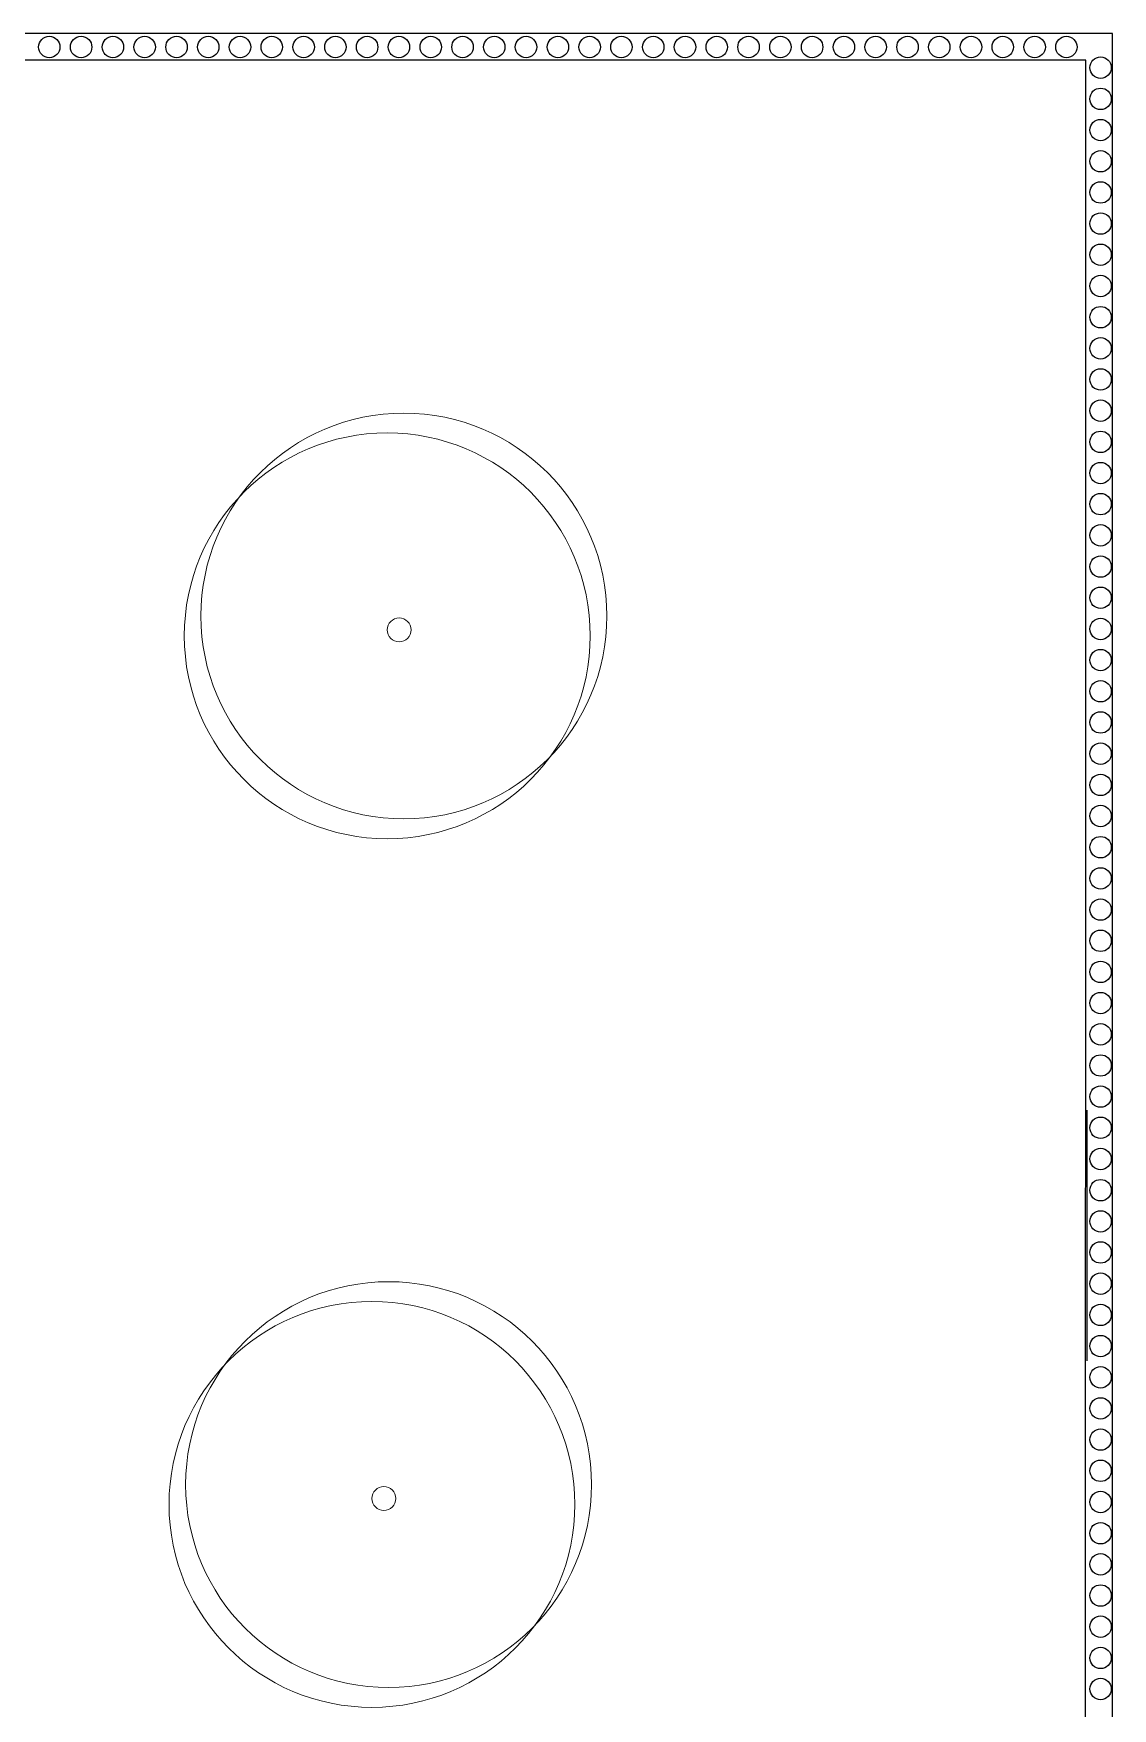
# Model space of a CAD drawing. Header units: metres. Extents: x 0 to 570, y -16 to 122.
# Drawn here: x 395.81 to 403.86, y 91.04 to 103.55 of the extents above; entities that cross this region are included whole.
import ezdxf

# ---------------------------------------------------------------- set-up
doc = ezdxf.new("R2010")
doc.units = ezdxf.units.M
doc.layers.add('ARQ- ARBOLES', color=85, linetype='Continuous', lineweight=13)
doc.layers.add('ARQ-ZONAS VERDES', color=82, linetype='Continuous', lineweight=13)
doc.layers.add('ARQ-MOBILIARIO URBANO', color=252, linetype='Continuous')
doc.layers.add('ARQ-MUROS MAMPOSTERIA', color=7, linetype='Continuous')

# ---------------------------------------------------------------- blocks, each defined once
blk = doc.blocks.new('ARBOL')
at = {"layer": 'ARQ- ARBOLES'}
for centre, radius in [((128.732, 225.111), 1.515), ((128.856, 224.963), 1.515), ((128.821, 225.067), 0.0892)]:
    blk.add_circle(centre, radius, dxfattribs=at)
blk = doc.blocks.new('reja')
at = {"layer": 'ARQ-MOBILIARIO URBANO'}
blk.add_line((132.25, 277.003), (132.25, 275.131), dxfattribs=at)
for points in [[(132.436, 234.341), (132.442, 285.041), (87.754, 285.041), (87.754, 279.341)], [(132.236, 234.341), (132.242, 284.841), (87.954, 284.841), (87.954, 279.341)]]:
    blk.add_lwpolyline(points, dxfattribs=at)
for centre in [(124.505, 284.94), (124.743, 284.94), (124.98, 284.94), (125.217, 284.94), (125.455, 284.94), (125.692, 284.94), (125.929, 284.94), (126.166, 284.94), (126.404, 284.94), (126.641, 284.94), (126.878, 284.94), (127.115, 284.94), (127.353, 284.94), (127.59, 284.94), (127.827, 284.94), (128.064, 284.94), (128.302, 284.94), (128.539, 284.94), (128.776, 284.94), (129.014, 284.94), (129.251, 284.94), (129.488, 284.94), (129.725, 284.94), (129.963, 284.94), (130.2, 284.94), (130.437, 284.94), (130.674, 284.94), (130.912, 284.94), (131.149, 284.94), (131.386, 284.94), (131.623, 284.94), (131.861, 284.94), (132.098, 284.94), (132.353, 284.786), (132.353, 284.553), (132.353, 284.32), (132.353, 284.087), (132.353, 283.854), (132.353, 283.622), (132.353, 283.389), (132.353, 283.156), (132.353, 282.923), (132.353, 282.69), (132.353, 282.458), (132.353, 282.225), (132.353, 281.992), (132.353, 281.759), (132.353, 281.527), (132.353, 281.294), (132.353, 281.061), (132.353, 280.828), (132.353, 280.595), (132.353, 280.363), (132.353, 280.13), (132.353, 279.897), (132.353, 279.664), (132.353, 279.431), (132.353, 279.199), (132.353, 278.966), (132.353, 278.733), (132.353, 278.5), (132.353, 278.267), (132.353, 278.035), (132.353, 277.802), (132.353, 277.569), (132.353, 277.336), (132.353, 277.104), (132.353, 276.871), (132.353, 276.638), (132.353, 276.405), (132.353, 276.172), (132.353, 275.94), (132.353, 275.707), (132.353, 275.474), (132.353, 275.241), (132.353, 275.008), (132.353, 274.776), (132.353, 274.543), (132.353, 274.31), (132.353, 274.077), (132.353, 273.844), (132.353, 273.612), (132.353, 273.379), (132.353, 273.146), (132.353, 272.913), (132.353, 272.681)]:
    blk.add_circle(centre, 0.08, dxfattribs=at)

msp = doc.modelspace()

# ---------------------------------------------------------------- linework, layer by layer
at = {"layer": 'ARQ-ZONAS VERDES'}
msp.add_lwpolyline([(403.862, 103.55), (384.274, 103.55), (384.274, 100.049), (385.874, 100.049), (385.874, 101.049), (388.774, 101.049), (388.774, 100.049), (393.774, 100.049), (393.774, 96.85), (395.674, 96.85), (395.674, 90.749), (393.774, 90.749), (393.774, 87.549), (388.774, 87.549), (388.774, 86.549), (385.874, 86.549), (385.874, 82.9), (403.86, 82.9), (403.862, 103.55)], dxfattribs=at)

# ---------------------------------------------------------------- block references
at = {"layer": 'ARQ-MUROS MAMPOSTERIA'}
msp.add_blockref('reja', (271.42, -181.491), dxfattribs=at)
at = {"layer": 'ARQ-ZONAS VERDES', "xscale": -1, "rotation": 180}
for p in [(269.716, 324.164), (269.602, 317.679)]:
    msp.add_blockref('ARBOL', p, dxfattribs=at)

doc.saveas('drawing.dxf')
